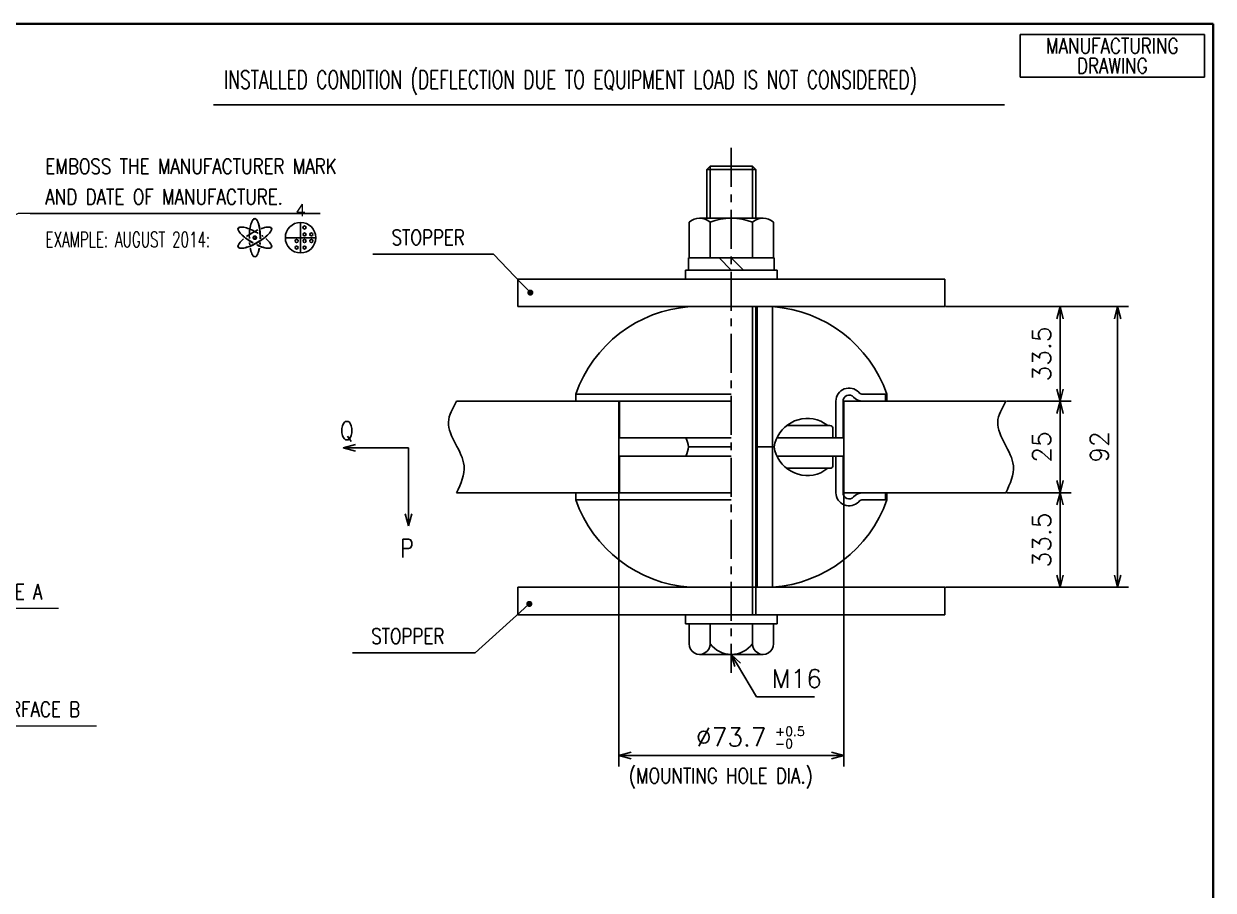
# Model space of a CAD drawing. Header units: millimetres. Extents: x 9 to 405, y 6 to 290.
# Drawn here: x 210.6 to 405.5, y 148.5 to 290.5 of the extents above; entities that cross this region are included whole.
import ezdxf
from ezdxf.enums import TextEntityAlignment as Align

# ---------------------------------------------------------------- set-up
doc = ezdxf.new("R2010")
doc.units = ezdxf.units.MM
doc.linetypes.add('CENTER', pattern=[50.8, 31.75, -6.35, 6.35, -6.35])
doc.layers.get('0').update_dxf_attribs({"linetype": 'CONTINUOUS'})
for name, color, linetype in [('1', 4, 'CONTINUOUS'), ('CENTER', 1, 'CENTER'), ('SCALE', 4, 'CONTINUOUS')]:
    doc.layers.add(name, color=color, linetype=linetype)
doc.layers.add('AM_5_SCALE', color=4, linetype='CONTINUOUS', lineweight=20)
doc.layers.add('AM_BOR_GAWA', color=2, linetype='CONTINUOUS', lineweight=40)
doc.styles.add('ROMANS_EN', font='romans.shx')
doc.styles.get("Standard").update_dxf_attribs({"font": 'txt.shx', "bigfont": 'extfont2.shx'})
doc.dimstyles.new('YAZ1', dxfattribs={"dimtxt": 3, "dimasz": 2, "dimexe": 1.8, "dimexo": 0.1, "dimgap": 0, "dimtad": 1, "dimzin": 9, "dimtxsty": 'STANDARD', "dimblk": 'YAZ1', "dimblk1": 'YAZ1', "dimblk2": 'YAZ1', "dimsah": 1, "dimcen": 0.1, "dimclrd": 256, "dimclre": 256, "dimclrt": 256, "dimazin": 3, "dimtfac": 1, "dimtmove": 2, "dimatfit": 1, "dimldrblk": 'YAZ1', "dimtvp": 1, "dimtzin": 9})

# ---------------------------------------------------------------- blocks, each defined once
blk = doc.blocks.new('YAZ1', base_point=(184, 133))
for p, q in [((184, 133), (183, 133.268)), ((184, 133), (183, 132.732)), ((183, 133), (184, 133))]:
    blk.add_line(p, q)
blk = doc.blocks.new('DOT1', base_point=(184, 131))
blk.add_line((183, 131), (184, 131))
at = {"const_width": 0.25}
blk.add_lwpolyline([(183.875, 131, 1), (184.125, 131, 1)], format="xyb", close=True, dxfattribs=at)
blk = doc.blocks.new('*D6')
at = {"layer": 'SCALE', "lineweight": -2, "transparency": 16777216}
for p, q in [((361.64, 244.14), (391.64, 244.14)), ((389.84, 242.14), (389.84, 200.14)), ((361.64, 198.14), (391.64, 198.14))]:
    blk.add_line(p, q, dxfattribs=at)
at = {"layer": 'SCALE', "lineweight": -2, "transparency": 16777216, "xscale": 2, "yscale": 2, "zscale": 2}
for p, rotation in [((389.84, 244.14), 90), ((389.84, 198.14), 270)]:
    blk.add_blockref('YAZ1', p, dxfattribs=dict(at, rotation=rotation))
at = {"layer": 'SCALE', "transparency": 16777216, "insert": (386.84, 221.14), "char_height": 3, "attachment_point": 5, "rotation": 90}
blk.add_mtext('\\A1;92', dxfattribs=at)
blk = doc.blocks.new('*D7')
at = {"layer": 'SCALE', "lineweight": -2, "transparency": 16777216}
for p, q in [((371.64, 213.64), (382.2, 213.64)), ((380.4, 200.14), (380.4, 211.64)), ((361.64, 198.14), (382.2, 198.14))]:
    blk.add_line(p, q, dxfattribs=at)
at = {"layer": 'SCALE', "lineweight": -2, "transparency": 16777216, "xscale": 2, "yscale": 2, "zscale": 2}
for p, rotation in [((380.4, 213.64), 90), ((380.4, 198.14), 270)]:
    blk.add_blockref('YAZ1', p, dxfattribs=dict(at, rotation=rotation))
at = {"layer": 'SCALE', "transparency": 16777216, "insert": (377.4, 205.89), "char_height": 3, "attachment_point": 5, "rotation": 90}
blk.add_mtext('\\A1;33.5', dxfattribs=at)
blk = doc.blocks.new('*D8')
at = {"layer": 'SCALE', "lineweight": -2, "transparency": 16777216}
for p, q in [((371.64, 228.64), (382.2, 228.64)), ((380.4, 215.64), (380.4, 226.64)), ((371.64, 213.64), (382.2, 213.64))]:
    blk.add_line(p, q, dxfattribs=at)
at = {"layer": 'SCALE', "lineweight": -2, "transparency": 16777216, "xscale": 2, "yscale": 2, "zscale": 2}
for p, rotation in [((380.4, 228.64), 90), ((380.4, 213.64), 270)]:
    blk.add_blockref('YAZ1', p, dxfattribs=dict(at, rotation=rotation))
at = {"layer": 'SCALE', "transparency": 16777216, "insert": (377.4, 221.14), "char_height": 3, "attachment_point": 5, "rotation": 90}
blk.add_mtext('\\A1;25', dxfattribs=at)
blk = doc.blocks.new('*D9')
at = {"layer": 'SCALE', "lineweight": -2, "transparency": 16777216}
for p, q in [((361.64, 244.14), (382.2, 244.14)), ((380.4, 230.64), (380.4, 242.14)), ((371.64, 228.64), (382.2, 228.64))]:
    blk.add_line(p, q, dxfattribs=at)
at = {"layer": 'SCALE', "lineweight": -2, "transparency": 16777216, "xscale": 2, "yscale": 2, "zscale": 2}
for p, rotation in [((380.4, 244.14), 90), ((380.4, 228.64), 270)]:
    blk.add_blockref('YAZ1', p, dxfattribs=dict(at, rotation=rotation))
at = {"layer": 'SCALE', "transparency": 16777216, "insert": (377.4, 236.39), "char_height": 3, "attachment_point": 5, "rotation": 90}
blk.add_mtext('\\A1;33.5', dxfattribs=at)
blk = doc.blocks.new('*D10')
at = {"layer": 'SCALE', "lineweight": -2, "transparency": 16777216}
for p, q in [((308.12, 213.54), (308.12, 168.79)), ((344.97, 213.54), (344.97, 168.79)), ((310.12, 170.59), (342.97, 170.59))]:
    blk.add_line(p, q, dxfattribs=at)
at = {"layer": 'SCALE', "lineweight": -2, "transparency": 16777216, "xscale": 2, "yscale": 2, "zscale": 2, "rotation": 180}
blk.add_blockref('YAZ1', (308.12, 170.59), dxfattribs=at)
at = {"layer": 'SCALE', "lineweight": -2, "transparency": 16777216, "xscale": 2, "yscale": 2, "zscale": 2}
blk.add_blockref('YAZ1', (344.97, 170.59), dxfattribs=at)
at = {"layer": 'SCALE', "transparency": 16777216, "insert": (326.54, 173.59), "char_height": 3, "attachment_point": 5}
blk.add_mtext('\\A1;%%c73.7', dxfattribs=at)
blk = doc.blocks.new('*S46')
at = {"layer": 'AM_5_SCALE'}
for p, q in [((209.69, 259.39), (188.45, 249.62)), ((212.69, 259.39), (209.69, 259.39))]:
    blk.add_line(p, q, dxfattribs=at)
at = {"layer": 'AM_5_SCALE', "linetype": 'Continuous'}
for p, q in [((188.23, 250.1), (186.63, 248.78)), ((188.45, 249.62), (186.63, 248.78)), ((186.63, 248.78), (188.68, 249.13))]:
    blk.add_line(p, q, dxfattribs=at)
blk = doc.blocks.new('*S49')
at = {"layer": 'AM_5_SCALE', "linetype": 'Continuous'}
for p, q in [((179.93, 175.93), (177.93, 175.4)), ((179.93, 175.4), (177.93, 175.4)), ((177.93, 175.4), (179.93, 174.86))]:
    blk.add_line(p, q, dxfattribs=at)
at = {"layer": 'AM_5_SCALE'}
for p, q in [((201.78, 175.4), (179.93, 175.4)), ((222.54, 175.4), (201.78, 175.4))]:
    blk.add_line(p, q, dxfattribs=at)
at = {"layer": 'AM_5_SCALE', "color": 4, "insert": (204.78, 176.9), "char_height": 2.5, "attachment_point": 7, "style": 'ROMANS_EN'}
blk.add_mtext('{\\W0.80;SURFACE B}', dxfattribs=at)
blk = doc.blocks.new('*S50')
at = {"layer": 'AM_5_SCALE', "linetype": 'Continuous'}
for p, q in [((187.69, 223.56), (187.14, 225.49)), ((188.2, 223.71), (187.14, 225.49)), ((187.14, 225.49), (187.17, 223.42))]:
    blk.add_line(p, q, dxfattribs=at)
at = {"layer": 'AM_5_SCALE'}
for p, q in [((195.86, 194.67), (187.69, 223.56)), ((216.33, 194.67), (195.86, 194.67))]:
    blk.add_line(p, q, dxfattribs=at)
at = {"layer": 'AM_5_SCALE', "color": 4, "insert": (198.86, 196.17), "char_height": 2.5, "attachment_point": 7, "style": 'ROMANS_EN'}
blk.add_mtext('{\\W0.80;SURFACE A}', dxfattribs=at)
blk = doc.blocks.new('A3-format')
at = {"layer": 'AM_BOR_GAWA', "color": 2}
for p, q in [((14.5, 290.5), (405.5, 290.5)), ((405.5, 290.5), (405.5, 6.5))]:
    blk.add_line(p, q, dxfattribs=at)

msp = doc.modelspace()

# ---------------------------------------------------------------- linework, layer by layer
for p, q in [((373.8796, 288.7456), (404.0796, 288.7456)), ((373.8796, 281.7456), (373.8796, 288.7456)), ((404.0796, 288.7456), (404.0796, 281.7456)), ((404.0796, 281.7456), (373.8796, 281.7456)), ((322.5444, 266.5947), (323.0944, 267.1447)), ((323.0944, 267.1447), (329.9944, 267.1447)), ((329.9944, 267.1447), (330.5444, 266.5947)), ((322.5444, 266.5947), (322.5444, 258.6447)), ((330.5444, 266.5947), (330.5444, 258.6447)), ((319.6162, 257.9645), (319.6162, 252.1447)), ((321.3482, 258.6447), (331.7405, 258.6447)), ((323.0803, 257.9645), (323.0803, 252.1447)), ((330.0085, 257.9645), (330.0085, 252.1447)), ((333.4726, 257.9645), (333.4726, 252.1447)), ((319.5444, 252.1447), (333.5444, 252.1447)), ((319.5444, 252.1447), (319.5444, 250.1447)), ((326.5444, 250.1447), (324.5444, 252.1447)), ((326.5444, 252.1447), (328.5444, 250.1447)), ((333.5444, 250.1447), (333.5444, 252.1447)), ((319.0444, 250.1447), (334.0444, 250.1447)), ((319.0444, 250.1447), (319.0444, 248.6447)), ((334.0444, 248.6447), (334.0444, 250.1447)), ((291.5444, 248.6447), (361.5444, 248.6447)), ((291.5444, 244.1447), (291.5444, 248.6447)), ((361.5444, 244.1447), (361.5444, 248.6447)), ((291.5444, 244.1447), (361.5444, 244.1447)), ((330.5444, 244.1447), (330.5444, 193.6447)), ((330.7944, 244.1447), (330.7944, 221.1447)), ((333.2944, 244.1447), (333.2944, 221.1447)), ((326.5444, 228.6447), (281.5444, 228.6447)), ((301.0444, 228.6447), (301.0444, 229.7947)), ((307.2444, 228.6447), (301.0444, 228.6447)), ((308.1194, 228.6447), (308.1194, 213.6447)), ((308.2444, 228.6447), (308.2444, 222.6447)), ((343.6944, 228.6447), (343.6944, 222.6447)), ((344.8444, 228.6447), (344.8444, 222.6447)), ((344.9694, 228.6447), (371.5444, 228.6447)), ((344.9694, 228.6447), (344.9694, 213.6447)), ((348.1466, 229.7947), (351.7944, 229.7947)), ((351.7944, 229.7947), (351.7944, 228.6447)), ((352.0444, 228.6447), (352.0444, 229.7947)), ((343.6944, 227.1447), (343.6944, 222.6447)), ((342.6944, 224.6447), (335.6096, 224.6447)), ((342.3566, 224.6447), (341.1848, 225.3966)), ((343.1944, 224.1447), (343.1944, 222.6447)), ((308.2444, 222.6447), (309.3944, 222.6447)), ((309.3944, 222.6447), (326.5444, 222.6447)), ((334.0116, 222.6447), (343.6944, 222.6447)), ((343.6944, 222.6447), (344.8444, 222.6447)), ((319.5415, 221.1447), (326.5444, 221.1447)), ((330.5444, 221.1447), (333.5473, 221.1447)), ((330.7944, 198.1447), (330.7944, 221.1447)), ((333.2944, 198.1447), (333.2944, 221.1447)), ((308.2444, 213.6447), (308.2444, 219.6447)), ((308.2444, 219.6447), (309.3944, 219.6447)), ((309.3944, 219.6447), (326.5444, 219.6447)), ((334.0116, 219.6447), (343.6944, 219.6447)), ((343.1944, 218.1447), (343.1944, 219.6447)), ((343.6944, 213.6447), (343.6944, 219.6447)), ((343.6944, 215.1447), (343.6944, 219.6447)), ((343.6944, 219.6447), (344.8444, 219.6447)), ((344.8444, 213.6447), (344.8444, 219.6447)), ((342.6944, 217.6447), (335.6096, 217.6447)), ((342.3566, 217.6447), (341.1848, 216.8928)), ((326.5444, 213.6447), (281.5444, 213.6447)), ((307.2444, 213.6447), (301.0444, 213.6447)), ((301.0444, 213.6447), (301.0444, 212.4947)), ((344.9694, 213.6447), (371.5444, 213.6447)), ((348.1466, 212.4947), (351.7944, 212.4947)), ((351.7944, 212.4947), (351.7944, 213.6447)), ((352.0444, 213.6447), (352.0444, 212.4947)), ((291.5444, 198.1447), (361.5444, 198.1447)), ((291.5444, 198.1447), (291.5444, 193.6447)), ((361.5444, 198.1447), (361.5444, 193.6447)), ((291.5444, 193.6447), (361.5444, 193.6447)), ((319.0444, 192.1447), (319.0444, 193.6447)), ((334.0444, 193.6447), (334.0444, 192.1447)), ((319.0444, 192.1447), (334.0444, 192.1447)), ((319.6162, 192.1447), (319.6162, 188.8947)), ((323.0803, 192.1447), (323.0803, 188.8947)), ((330.0085, 192.1447), (330.0085, 188.8947)), ((333.4726, 188.8947), (333.4726, 192.1447)), ((321.3482, 187.1447), (331.7405, 187.1447))]:
    msp.add_line(p, q)
for centre, radius, start, end in [((321.3482, 256.0995), 2.5452, 47.11663, 132.88331), ((326.5444, 249.4841), 9.1606, 67.78067, 112.21929), ((331.7405, 256.0995), 2.5452, 47.11668, 132.88336), ((321.3595, 222.6752), 21.5265, 94.169322, 160.686747), ((331.7293, 222.6752), 21.5265, 19.313253, 85.830678), ((345.8444, 228.6447), 2.15, 43.042423, 180), ((348.1466, 230.7947), 1, 223.042423, 270), ((345.8444, 228.6447), 1, 43.042423, 180), ((348.1466, 230.7947), 2.15, 223.042423, 270), ((339.0384, 220.2667), 5.5608, 67.295077, 170.915605), ((342.6944, 224.1447), 0.5, 0, 90), ((314.0504, 220.2667), 5.5608, 9.084395, 25.317401), ((314.0504, 222.0227), 5.5608, 334.682599, 350.915605), ((339.0384, 222.0227), 5.5608, 189.084395, 292.704923), ((342.6944, 218.1447), 0.5, 270, 0), ((321.3595, 219.6142), 21.5265, 199.313253, 265.830678), ((331.7293, 219.6142), 21.5265, 274.169322, 340.686747), ((345.8444, 213.6447), 2.15, 180, 316.957577), ((345.8444, 213.6447), 1, 180, 316.957577), ((348.1466, 211.4947), 2.15, 90, 136.957577), ((348.1466, 211.4947), 1, 90, 136.957577), ((321.3482, 188.8768), 1.7321, 179.409311, 0.590689), ((326.5444, 191.4482), 4.3036, 216.395879, 323.604121), ((331.7405, 188.8768), 1.7321, 179.409311, 0.590689)]:
    msp.add_arc(centre, radius, start, end)
for points in [[(281.5444, 228.6447), (280.893, 227.4988), (278.9042, 224.0005), (284.0096, 219.0532), (282.2188, 215.1243), (281.5444, 213.6447)], [(371.5444, 228.6447), (370.893, 227.4988), (368.9042, 224.0005), (374.0096, 219.0532), (372.2188, 215.1243), (371.5444, 213.6447)]]:
    msp.add_open_spline(points, degree=3, knots=[0, 0, 0, 0, 3.69561345, 11.28282972, 15.86639561, 15.86639561, 15.86639561, 15.86639561])
at = {"layer": '1'}
for p, q in [((323.0944, 258.6447), (323.0944, 267.1447)), ((329.9944, 258.6447), (329.9944, 267.1447)), ((330.5444, 266.5947), (322.5444, 266.5947)), ((329.9944, 193.6447), (329.9944, 244.1447)), ((326.5444, 229.7947), (301.0444, 229.7947)), ((326.5444, 212.4947), (301.0444, 212.4947))]:
    msp.add_line(p, q, dxfattribs=at)
at = {"layer": 'CENTER', "ltscale": 0.2}
msp.add_line((326.5444, 270.1447), (326.5444, 184.1447), dxfattribs=at)
at = {"layer": 'SCALE'}
for p, q in [((241.6776, 277.2431), (371.3224, 277.2431)), ((211.6675, 259.3881), (213.6675, 259.3881)), ((213.6675, 259.3881), (259.2027, 259.3881)), ((255.9748, 257.9381), (255.9748, 252.9381)), ((253.4748, 255.4381), (258.4748, 255.4381)), ((285.116, 252.7368), (267.816, 252.7368)), ((287.5622, 252.7368), (285.116, 252.7368)), ((292.2292, 247.8823), (287.5622, 252.7368)), ((264.9547, 221.0129), (273.6585, 221.0129)), ((273.6585, 210.2047), (273.6585, 221.0129)), ((291.968, 194.0803), (284.5884, 187.3943)), ((284.5884, 187.3943), (264.4718, 187.3943)), ((327.5628, 185.4234), (330.6623, 180.1845)), ((330.6623, 180.1845), (333.1623, 180.1845)), ((333.1623, 180.1845), (340.1623, 180.1845))]:
    msp.add_line(p, q, dxfattribs=at)
at = {"layer": 'SCALE', "color": 8, "const_width": 0.3508}
msp.add_lwpolyline([(248.2527, 255.4381, 1), (248.7038, 255.4381, 1)], format="xyb", close=True, dxfattribs=at)
at = {"layer": 'SCALE'}
for centre, radius in [((255.9748, 255.4381), 2.5), ((256.6128, 257.1099), 0.25), ((256.6204, 255.9722), 0.25), ((257.7425, 255.9732), 0.25), ((255.3244, 254.9041), 0.25), ((255.3244, 253.8211), 0.25), ((256.6204, 254.9041), 0.25), ((256.6204, 253.8211), 0.25), ((257.7425, 254.903), 0.25)]:
    msp.add_circle(centre, radius, dxfattribs=at)
at = {"layer": 'SCALE', "color": 9}
for centre, radius, start, end in [((254.3311, 255.7957), 6.751, 163.994812, 173.224201), ((250.3925, 256.9254), 2.6536, 145.297354, 163.994812), ((248.4783, 258.2511), 0.3252, 90, 145.297354), ((248.4783, 258.2511), 0.3002, 90, 145.297354), ((246.0422, 256.8446), 0.3252, 94.702646, 150), ((246.0422, 256.8446), 0.3002, 94.702646, 150), ((246.2331, 254.524), 2.6536, 76.005188, 94.702646), ((245.4492, 251.3789), 5.8949, 66.775799, 76.005188), ((253.4913, 246.7554), 10.9261, 120, 125.735728), ((255.2074, 255.6916), 7.6335, 173.224201, 181.902606), ((258.5042, 255.4381), 10.9261, 180, 180.800525), ((243.4653, 246.7554), 10.9261, 60, 66.775799), ((253.4913, 246.7554), 10.9261, 114.314811, 120), ((245.3332, 249.4838), 7.6335, 61.164561, 61.902606), ((251.5073, 251.3789), 5.8949, 103.994812, 109.878156), ((245.3332, 249.4838), 7.6335, 53.704915, 56.207998), ((250.7234, 254.524), 2.6536, 85.297354, 103.994812), ((250.9143, 256.8446), 0.3002, 30, 85.297354), ((250.9143, 256.8446), 0.3252, 30, 85.297354), ((246.0422, 254.0317), 0.3252, 154.702646, 210), ((246.0422, 254.0317), 0.3002, 154.702646, 210), ((248.1473, 253.0367), 2.6536, 136.005188, 154.702646), ((250.4791, 250.7853), 5.8949, 130.743127, 136.005188), ((258.5042, 255.4381), 10.9261, 184.099256, 186.053539), ((253.5081, 254.8445), 5.8949, 190.699409, 196.005188), ((245.8615, 250.1907), 6.751, 43.994812, 48.985696), ((248.8092, 253.0367), 2.6536, 25.297354, 43.994812), ((250.9143, 254.0317), 0.3002, 330, 25.297354), ((250.9143, 254.0317), 0.3252, 330, 25.297354), ((250.3925, 253.9508), 2.6536, 196.005188, 214.702646), ((248.4783, 252.6252), 0.3252, 214.702646, 270), ((248.4783, 252.6252), 0.3002, 214.702646, 270)]:
    msp.add_arc(centre, radius, start, end, dxfattribs=at)
at = {"layer": 'SCALE', "color": 8}
for centre, radius, start, end in [((248.4783, 258.2511), 0.3252, 34.702646, 90), ((248.4783, 258.2511), 0.3002, 34.702646, 90), ((246.0422, 256.8446), 0.3252, 150, 205.297354), ((246.0422, 256.8446), 0.3002, 150, 205.297354), ((250.9143, 256.8446), 0.3002, 334.702646, 30), ((250.9143, 256.8446), 0.3252, 334.702646, 30), ((246.0422, 254.0317), 0.3252, 210, 265.297354), ((246.0422, 254.0317), 0.3002, 210, 265.297354), ((250.9143, 254.0317), 0.3002, 274.702646, 330), ((250.9143, 254.0317), 0.3252, 274.702646, 330), ((248.4783, 252.6252), 0.3002, 270, 325.297354), ((248.4783, 252.6252), 0.3252, 270, 325.297354)]:
    msp.add_arc(centre, radius, start, end, dxfattribs=at)
at = {"layer": 'SCALE'}
for centre, radius, start, end in [((246.564, 256.9254), 2.6536, 16.005188, 34.702646), ((243.4484, 256.0317), 5.8699, 6.775799, 16.005188), ((243.4484, 256.0317), 5.8949, 6.775799, 16.005188), ((248.1473, 257.8396), 2.6536, 205.297354, 223.994812), ((250.4791, 260.0909), 5.8949, 223.994812, 233.224201), ((250.4791, 260.0909), 5.8699, 223.994812, 233.224201), ((253.4913, 264.1209), 10.9261, 233.224201, 240), ((253.4913, 264.1209), 10.8761, 233.224201, 240), ((243.4653, 264.1209), 10.8761, 300, 306.775799), ((243.4653, 264.1209), 10.9261, 300, 306.775799), ((238.4523, 255.4381), 10.8761, 0, 6.775799), ((238.4523, 255.4381), 10.9261, 0, 6.775799), ((238.4523, 255.4381), 10.8761, 358.9261, 0), ((238.4523, 255.4381), 10.9261, 359.117058, 0), ((246.4774, 260.0909), 5.8699, 306.775799, 316.005188), ((246.4774, 260.0909), 5.8949, 306.775799, 316.005188), ((248.8092, 257.8396), 2.6536, 316.005188, 334.702646), ((246.2331, 256.3523), 2.6536, 265.297354, 283.994812), ((245.2422, 260.328), 6.726, 283.994812, 293.224201), ((245.2422, 260.328), 6.751, 283.994812, 293.224201), ((244.8942, 261.139), 7.5835, 293.224201, 301.902606), ((244.8942, 261.139), 7.6335, 293.224201, 301.902606), ((253.4913, 264.1209), 10.9261, 240, 240.689699), ((253.4913, 264.1209), 10.8761, 240, 240.921341), ((253.4913, 264.1209), 10.9261, 244.486772, 246.775799), ((253.4913, 264.1209), 10.8761, 244.563518, 246.775799), ((243.4484, 254.8445), 5.8699, 343.994812, 348.901098), ((243.4484, 254.8445), 5.8949, 343.994812, 348.852106), ((251.5073, 259.4973), 5.8949, 246.775799, 256.005188), ((251.5073, 259.4973), 5.8699, 246.775799, 256.005188), ((238.4523, 255.4381), 10.8761, 354.43836, 355.714309), ((238.4523, 255.4381), 10.9261, 354.304889, 355.856443), ((250.7234, 256.3523), 2.6536, 256.005188, 274.702646), ((246.564, 253.9508), 2.6536, 325.297354, 343.994812)]:
    msp.add_arc(centre, radius, start, end, dxfattribs=at)

# ---------------------------------------------------------------- block references
msp.add_blockref('A3-format', (0, 0))
at = {"layer": 'AM_5_SCALE'}
for name in ['*S46', '*S50', '*S49']:
    msp.add_blockref(name, (0, 0), dxfattribs=at)
at = {"layer": 'SCALE'}
for name, p, xscale, yscale, zscale, rotation in [('DOT1', (293.6153, 246.4405), 1.999999999999994, 1.999999999999994, 1.999999999999994, 313.8718841330018), ('YAZ1', (262.9547, 221.0129), 2, 2, 2, 180), ('YAZ1', (273.6585, 208.2047), 2, 2, 2, 270), ('DOT1', (293.4502, 195.4232), 1.999999999999985, 1.999999999999985, 1.999999999999985, 42.17696756179745), ('YAZ1', (326.5444, 187.1447), 2, 2, 2, 120.6099117448809)]:
    msp.add_blockref(name, p, dxfattribs=dict(at, xscale=xscale, yscale=yscale, zscale=zscale, rotation=rotation))

# ---------------------------------------------------------------- texts
at = {"layer": 'SCALE', "style": 'ROMANS_EN', "width": 0.8}
for s, p in [('MANUFACTURING', (388.9796, 286.8706)), ('DRAWING', (388.9796, 283.6206))]:
    msp.add_text(s, height=2.5, dxfattribs=at).set_placement(p, align=Align.MIDDLE_CENTER)
at = {"layer": 'SCALE', "style": 'ROMANS_EN'}
for s, height, width, p in [('INSTALLED CONDITION (DEFLECTION DUE TO EQUIPMENT LOAD IS NOT CONSIDERED)', 3, 0.675116, (243.4448, 279.8362)), ('EMBOSS THE MANUFACTURER MARK', 2.5, 0.8, (214.1675, 265.8881)), ('AND DATE OF MANUFACTURE.', 2.5, 0.8, (214.1675, 260.8881)), ('EXAMPLE: AUGUST 2014:', 2.5, 0.647664, (214.1675, 253.8881)), ('STOPPER', 2.5, 0.8, (270.8827, 254.2368)), ('Q', 3, 0.8, (262.4261, 222.3334)), ('P', 3, 0.8, (272.337, 203.0551)), ('STOPPER', 2.5, 0.8, (267.5384, 188.8943)), ('(MOUNTING HOLE DIA.)', 2.5, 0.795174, (309.7532, 166.0161))]:
    msp.add_text(s, height=height, dxfattribs=dict(at, width=width)).set_placement(p)
at = {"layer": 'SCALE'}
msp.add_text('4', height=2, dxfattribs=at).set_placement((255.9748, 258.9541), align=Align.CENTER)
for s, height, p in [('M16', 3, (333.1623, 181.6845)), ('+0.5', 1.5, (333.6964, 173.7778)), ('-0', 1.5, (333.6964, 171.7778))]:
    msp.add_text(s, height=height, dxfattribs=at).set_placement(p)

# ---------------------------------------------------------------- dimensions: what is measured, and where the dimension line sits
for base, p1, p2, text, picture, middle in [((389.8378, 198.1447), (361.5444, 244.1447), (361.5444, 198.1447), '92', '*D6', (386.8378, 221.1447)), ((380.4046, 244.1447), (371.5444, 228.6447), (361.5444, 244.1447), '33.5', '*D9', (377.4046, 236.3947)), ((380.4046, 228.6447), (371.5444, 213.6447), (371.5444, 228.6447), '25', '*D8', (377.4046, 221.1447)), ((380.4046, 213.6447), (361.5444, 198.1447), (371.5444, 213.6447), '33.5', '*D7', (377.4046, 205.8947))]:
    dim = msp.add_linear_dim(base=base, p1=p1, p2=p2, angle=90, text=text, dimstyle='YAZ1', dxfattribs=at)
    dim.commit()
    dim.dimension.update_dxf_attribs({"geometry": picture, "text_midpoint": middle})
dim = msp.add_linear_dim(base=(344.9694, 170.593), p1=(308.1194, 213.6447), p2=(344.9694, 213.6447), text='%%c73.7', dimstyle='YAZ1', dxfattribs=at)
dim.commit()
dim.dimension.update_dxf_attribs({"geometry": '*D10', "text_midpoint": (326.5444, 173.593)})

doc.saveas('drawing.dxf')
